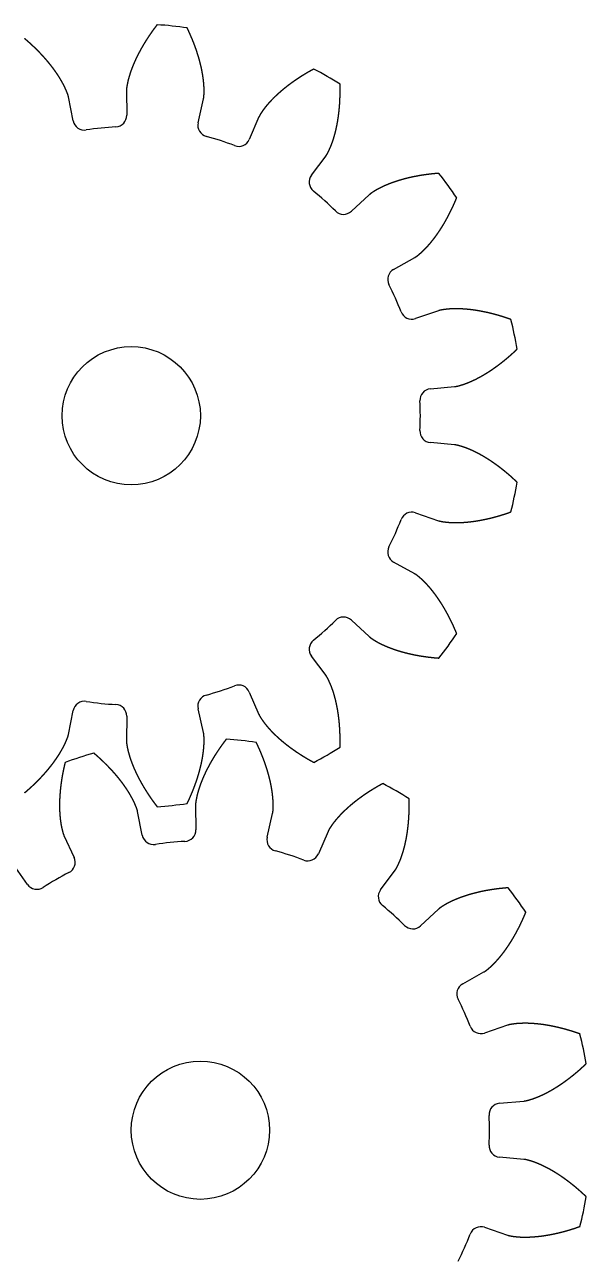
# Model space of a CAD drawing. Header units: inches. Extents: x 0 to 775, y -63 to 305.
# Drawn here: x 86.7 to 111.1, y 73.6 to 127.2 of the extents above; entities that cross this region are included whole.
import ezdxf

# ---------------------------------------------------------------- set-up
doc = ezdxf.new("R2010")
doc.units = ezdxf.units.IN
doc.header["$MEASUREMENT"] = 0

msp = doc.modelspace()

# ---------------------------------------------------------------- linework, layer by layer
at = {"color": 1}
for p, q in [((88.834, 123.062), (88.629, 124.098)), ((91.144, 124.362), (91.159, 123.306)), ((94.256, 122.981), (94.49, 124.011)), ((96.895, 123.229), (96.479, 122.258)), ((99.175, 120.701), (99.808, 121.547)), ((101.687, 119.855), (100.912, 119.137)), ((102.743, 116.618), (103.665, 117.133)), ((104.693, 114.823), (103.693, 114.483)), ((104.341, 111.437), (105.393, 111.533)), ((105.393, 109.004), (104.341, 109.1)), ((103.693, 106.054), (104.693, 105.713)), ((103.665, 103.403), (102.743, 103.918)), ((100.912, 101.399), (101.687, 100.682)), ((99.808, 98.99), (99.175, 99.835)), ((96.479, 98.278), (96.895, 97.308)), ((88.629, 96.439), (88.834, 97.475)), ((91.159, 97.231), (91.144, 96.175)), ((94.49, 96.526), (94.256, 97.556)), ((94.144, 93.362), (94.159, 92.306)), ((91.834, 92.062), (91.629, 93.098)), ((97.256, 91.981), (97.49, 93.011)), ((88.43, 92.058), (88.873, 91.1)), ((99.895, 92.229), (99.479, 91.258)), ((86.849, 89.931), (86.24, 90.794)), ((102.175, 89.701), (102.808, 90.547)), ((104.687, 88.855), (103.912, 88.137)), ((105.743, 85.618), (106.665, 86.133)), ((107.693, 83.823), (106.693, 83.483)), ((107.341, 80.437), (108.393, 80.533)), ((108.393, 78.004), (107.341, 78.1)), ((106.693, 75.054), (107.693, 74.713))]:
    msp.add_line(p, q, dxfattribs=at)
for centre in [(91.354, 110.268), (94.354, 79.268)]:
    msp.add_circle(centre, 3, dxfattribs=at)
for centre, radius, start, end in [((91.354, 110.268), 17, 81.7877, 86.2123), ((91.354, 110.268), 17, 57.7877, 62.2123), ((89.325, 123.159), 0.5, 191.1897, 278.9466), ((90.659, 123.299), 0.5, 273.0534, 0.8103), ((94.743, 122.87), 0.5, 167.1897, 254.9466), ((91.354, 110.268), 12.549, 93.0534, 98.9466), ((91.354, 110.268), 12.549, 69.0534, 74.9466), ((96.019, 122.455), 0.5, 249.0534, 336.8103), ((91.354, 110.268), 17, 33.7877, 38.2123), ((99.576, 120.402), 0.5, 143.1897, 230.9466), ((91.354, 110.268), 12.549, 45.0534, 50.9466), ((100.573, 119.504), 0.5, 225.0534, 312.8103), ((102.987, 116.182), 0.5, 119.1897, 206.9466), ((91.354, 110.268), 12.549, 21.0534, 26.9466), ((103.532, 114.956), 0.5, 201.0534, 288.8103), ((91.354, 110.268), 17, 9.7877, 14.2123), ((104.386, 110.939), 0.5, 95.1897, 182.9466), ((91.354, 110.268), 12.549, 357.0534, 2.9466), ((104.386, 109.598), 0.5, 177.0534, 264.8103), ((91.354, 110.268), 17, 345.7877, 350.2123), ((91.354, 110.268), 12.549, 333.0534, 338.9466), ((103.532, 105.581), 0.5, 71.1897, 158.9466), ((102.987, 104.355), 0.5, 153.0534, 240.8103), ((100.573, 101.033), 0.5, 47.1897, 134.9466), ((91.354, 110.268), 12.549, 309.0534, 314.9466), ((99.576, 100.135), 0.5, 129.0534, 216.8103), ((91.354, 110.268), 17, 321.7877, 326.2123), ((91.354, 110.268), 12.549, 285.0534, 290.9466), ((96.019, 98.082), 0.5, 23.1897, 110.9466), ((89.325, 97.378), 0.5, 81.0534, 168.8103), ((91.354, 110.268), 12.549, 261.0534, 266.9466), ((90.659, 97.238), 0.5, 359.1897, 86.9466), ((94.743, 97.667), 0.5, 105.0534, 192.8103), ((94.354, 79.268), 17, 81.7877, 86.2123), ((94.354, 79.268), 17, 105.7877, 110.2123), ((91.354, 110.268), 17, 297.7877, 302.2123), ((94.354, 79.268), 17, 57.7877, 62.2123), ((91.354, 110.268), 17, 273.7877, 278.2123), ((93.659, 92.299), 0.5, 273.0534, 0.8103), ((92.325, 92.159), 0.5, 191.1897, 278.9466), ((94.354, 79.268), 12.549, 93.0534, 98.9466), ((97.743, 91.87), 0.5, 167.1897, 254.9466), ((94.354, 79.268), 12.549, 69.0534, 74.9466), ((99.019, 91.455), 0.5, 249.0534, 336.8103), ((88.419, 90.89), 0.5, 297.0534, 24.8103), ((94.354, 79.268), 12.549, 117.0534, 122.9466), ((87.257, 90.219), 0.5, 215.1897, 302.9466), ((102.576, 89.402), 0.5, 143.1897, 230.9466), ((94.354, 79.268), 17, 33.7877, 38.2123), ((94.354, 79.268), 12.549, 45.0534, 50.9466), ((103.573, 88.504), 0.5, 225.0534, 312.8103), ((105.987, 85.182), 0.5, 119.1897, 206.9466), ((94.354, 79.268), 12.549, 21.0534, 26.9466), ((106.532, 83.956), 0.5, 201.0534, 288.8103), ((94.354, 79.268), 17, 9.7877, 14.2123), ((107.386, 79.939), 0.5, 95.1897, 182.9466), ((94.354, 79.268), 12.549, 357.0534, 2.9466), ((107.386, 78.598), 0.5, 177.0534, 264.8103), ((94.354, 79.268), 17, 345.7877, 350.2123), ((94.354, 79.268), 12.549, 333.0534, 338.9466), ((106.532, 74.581), 0.5, 71.1897, 158.9466)]:
    msp.add_arc(centre, radius, start, end, dxfattribs=at)
for points in [[(92.477, 127.231), (92.471, 127.224), (92.459, 127.208), (92.441, 127.185), (92.418, 127.154), (92.389, 127.115), (92.36, 127.077), (92.331, 127.038), (92.302, 126.999), (92.274, 126.96), (92.246, 126.92), (92.219, 126.881), (92.191, 126.842), (92.164, 126.803), (92.137, 126.763), (92.111, 126.723), (92.084, 126.684), (92.058, 126.644), (92.032, 126.604), (92.007, 126.564), (91.981, 126.525), (91.956, 126.484), (91.932, 126.444), (91.907, 126.404), (91.883, 126.364), (91.859, 126.324), (91.836, 126.283), (91.812, 126.243), (91.789, 126.202), (91.766, 126.162), (91.744, 126.121), (91.722, 126.08), (91.7, 126.039), (91.679, 125.999), (91.657, 125.958), (91.637, 125.917), (91.616, 125.875), (91.596, 125.834), (91.576, 125.793), (91.556, 125.752), (91.537, 125.711), (91.518, 125.669), (91.499, 125.628), (91.481, 125.586), (91.463, 125.545), (91.446, 125.503), (91.429, 125.461), (91.412, 125.42), (91.395, 125.378), (91.379, 125.336), (91.363, 125.294), (91.348, 125.252), (91.333, 125.21), (91.319, 125.168), (91.305, 125.126), (91.291, 125.084), (91.278, 125.042), (91.265, 125), (91.253, 124.958), (91.241, 124.915), (91.229, 124.873), (91.218, 124.831), (91.208, 124.788), (91.199, 124.746), (91.19, 124.703), (91.181, 124.661), (91.173, 124.618), (91.166, 124.576), (91.158, 124.533), (91.152, 124.491), (91.147, 124.448), (91.145, 124.414), (91.144, 124.388), (91.144, 124.371), (91.144, 124.362)], [(88.629, 124.098), (88.628, 124.106), (88.624, 124.123), (88.618, 124.148), (88.608, 124.181), (88.595, 124.222), (88.58, 124.262), (88.564, 124.302), (88.547, 124.342), (88.531, 124.382), (88.514, 124.422), (88.496, 124.462), (88.478, 124.501), (88.459, 124.541), (88.44, 124.58), (88.42, 124.619), (88.399, 124.658), (88.378, 124.696), (88.357, 124.735), (88.335, 124.773), (88.313, 124.812), (88.291, 124.85), (88.268, 124.888), (88.245, 124.926), (88.221, 124.964), (88.197, 125.002), (88.172, 125.039), (88.148, 125.077), (88.122, 125.114), (88.097, 125.151), (88.071, 125.188), (88.045, 125.225), (88.018, 125.262), (87.992, 125.299), (87.965, 125.335), (87.937, 125.372), (87.909, 125.408), (87.881, 125.444), (87.853, 125.48), (87.824, 125.516), (87.795, 125.552), (87.766, 125.587), (87.737, 125.623), (87.707, 125.658), (87.677, 125.693), (87.646, 125.729), (87.616, 125.764), (87.585, 125.798), (87.553, 125.833), (87.522, 125.868), (87.49, 125.902), (87.458, 125.937), (87.426, 125.971), (87.393, 126.005), (87.361, 126.039), (87.328, 126.073), (87.294, 126.106), (87.261, 126.14), (87.227, 126.173), (87.193, 126.207), (87.159, 126.24), (87.124, 126.273), (87.089, 126.306), (87.054, 126.338), (87.019, 126.371), (86.984, 126.404), (86.948, 126.436), (86.912, 126.468), (86.876, 126.5), (86.839, 126.532), (86.803, 126.564), (86.773, 126.589), (86.751, 126.608), (86.736, 126.621), (86.729, 126.627)], [(94.49, 124.011), (94.492, 124.019), (94.495, 124.036), (94.5, 124.061), (94.505, 124.095), (94.509, 124.138), (94.511, 124.181), (94.513, 124.224), (94.514, 124.267), (94.515, 124.31), (94.516, 124.354), (94.516, 124.397), (94.516, 124.441), (94.515, 124.484), (94.513, 124.528), (94.51, 124.572), (94.507, 124.615), (94.504, 124.659), (94.5, 124.703), (94.496, 124.747), (94.491, 124.791), (94.486, 124.835), (94.481, 124.88), (94.475, 124.924), (94.469, 124.968), (94.462, 125.012), (94.455, 125.056), (94.448, 125.101), (94.44, 125.145), (94.432, 125.189), (94.423, 125.234), (94.414, 125.278), (94.405, 125.322), (94.396, 125.367), (94.386, 125.411), (94.376, 125.456), (94.365, 125.5), (94.354, 125.544), (94.343, 125.589), (94.331, 125.633), (94.319, 125.678), (94.307, 125.722), (94.295, 125.767), (94.282, 125.811), (94.269, 125.856), (94.255, 125.9), (94.241, 125.945), (94.227, 125.989), (94.213, 126.033), (94.198, 126.078), (94.183, 126.122), (94.168, 126.167), (94.152, 126.211), (94.136, 126.255), (94.12, 126.3), (94.104, 126.344), (94.087, 126.388), (94.07, 126.433), (94.053, 126.477), (94.035, 126.521), (94.018, 126.565), (93.999, 126.61), (93.981, 126.654), (93.962, 126.698), (93.943, 126.742), (93.924, 126.786), (93.905, 126.83), (93.885, 126.874), (93.865, 126.918), (93.845, 126.962), (93.824, 127.006), (93.808, 127.041), (93.795, 127.068), (93.787, 127.085), (93.782, 127.094)], [(99.279, 125.308), (99.271, 125.303), (99.254, 125.294), (99.228, 125.28), (99.194, 125.262), (99.151, 125.238), (99.109, 125.214), (99.067, 125.191), (99.025, 125.167), (98.984, 125.142), (98.942, 125.118), (98.901, 125.093), (98.86, 125.069), (98.819, 125.044), (98.778, 125.019), (98.738, 124.993), (98.698, 124.968), (98.658, 124.942), (98.618, 124.916), (98.578, 124.89), (98.539, 124.864), (98.5, 124.838), (98.461, 124.811), (98.422, 124.784), (98.384, 124.757), (98.346, 124.73), (98.308, 124.703), (98.27, 124.675), (98.232, 124.648), (98.195, 124.62), (98.158, 124.592), (98.121, 124.564), (98.085, 124.535), (98.049, 124.507), (98.013, 124.478), (97.977, 124.449), (97.941, 124.42), (97.906, 124.39), (97.871, 124.361), (97.836, 124.331), (97.802, 124.301), (97.768, 124.271), (97.734, 124.241), (97.701, 124.21), (97.667, 124.18), (97.634, 124.149), (97.602, 124.118), (97.569, 124.086), (97.537, 124.055), (97.506, 124.023), (97.474, 123.991), (97.443, 123.959), (97.412, 123.927), (97.382, 123.895), (97.352, 123.862), (97.323, 123.829), (97.293, 123.796), (97.265, 123.762), (97.236, 123.729), (97.208, 123.695), (97.18, 123.661), (97.153, 123.627), (97.127, 123.592), (97.101, 123.557), (97.075, 123.522), (97.05, 123.487), (97.026, 123.451), (97.001, 123.415), (96.977, 123.379), (96.954, 123.343), (96.932, 123.306), (96.916, 123.276), (96.905, 123.253), (96.898, 123.237), (96.895, 123.229)], [(99.808, 121.547), (99.813, 121.554), (99.823, 121.568), (99.838, 121.589), (99.856, 121.618), (99.877, 121.656), (99.897, 121.694), (99.916, 121.732), (99.935, 121.771), (99.953, 121.81), (99.971, 121.85), (99.989, 121.889), (100.007, 121.929), (100.023, 121.97), (100.04, 122.01), (100.055, 122.051), (100.07, 122.093), (100.085, 122.134), (100.099, 122.176), (100.113, 122.218), (100.127, 122.26), (100.141, 122.302), (100.154, 122.344), (100.166, 122.387), (100.179, 122.43), (100.19, 122.473), (100.202, 122.516), (100.213, 122.56), (100.224, 122.604), (100.235, 122.647), (100.245, 122.691), (100.255, 122.736), (100.264, 122.78), (100.274, 122.824), (100.283, 122.869), (100.292, 122.914), (100.3, 122.959), (100.308, 123.004), (100.316, 123.049), (100.323, 123.094), (100.33, 123.14), (100.337, 123.185), (100.344, 123.231), (100.35, 123.277), (100.356, 123.323), (100.362, 123.369), (100.368, 123.415), (100.373, 123.461), (100.378, 123.508), (100.383, 123.554), (100.387, 123.601), (100.391, 123.648), (100.395, 123.695), (100.398, 123.741), (100.402, 123.789), (100.405, 123.836), (100.407, 123.883), (100.41, 123.93), (100.412, 123.978), (100.414, 124.025), (100.416, 124.073), (100.417, 124.121), (100.418, 124.169), (100.419, 124.217), (100.42, 124.265), (100.42, 124.313), (100.421, 124.361), (100.42, 124.409), (100.42, 124.458), (100.419, 124.506), (100.419, 124.554), (100.418, 124.593), (100.417, 124.623), (100.416, 124.642), (100.416, 124.652)], [(104.711, 120.784), (104.702, 120.783), (104.682, 120.782), (104.653, 120.78), (104.614, 120.777), (104.566, 120.772), (104.518, 120.768), (104.47, 120.763), (104.422, 120.758), (104.374, 120.753), (104.326, 120.748), (104.278, 120.742), (104.231, 120.736), (104.183, 120.73), (104.136, 120.724), (104.089, 120.717), (104.042, 120.71), (103.995, 120.703), (103.948, 120.695), (103.901, 120.688), (103.854, 120.68), (103.808, 120.671), (103.762, 120.663), (103.715, 120.654), (103.669, 120.645), (103.623, 120.636), (103.578, 120.627), (103.532, 120.617), (103.486, 120.607), (103.441, 120.597), (103.396, 120.586), (103.351, 120.575), (103.306, 120.564), (103.261, 120.553), (103.216, 120.541), (103.172, 120.529), (103.128, 120.517), (103.084, 120.504), (103.04, 120.492), (102.996, 120.479), (102.952, 120.465), (102.909, 120.452), (102.866, 120.438), (102.823, 120.424), (102.78, 120.409), (102.737, 120.394), (102.695, 120.379), (102.652, 120.364), (102.61, 120.348), (102.568, 120.332), (102.527, 120.316), (102.485, 120.299), (102.444, 120.282), (102.403, 120.265), (102.363, 120.247), (102.322, 120.229), (102.282, 120.21), (102.242, 120.192), (102.202, 120.173), (102.163, 120.153), (102.124, 120.134), (102.085, 120.113), (102.047, 120.092), (102.009, 120.071), (101.971, 120.049), (101.934, 120.027), (101.897, 120.004), (101.86, 119.982), (101.824, 119.959), (101.788, 119.935), (101.753, 119.91), (101.726, 119.889), (101.706, 119.872), (101.694, 119.861), (101.687, 119.855)], [(103.665, 117.133), (103.672, 117.138), (103.687, 117.146), (103.709, 117.16), (103.737, 117.179), (103.772, 117.204), (103.805, 117.231), (103.839, 117.259), (103.872, 117.287), (103.904, 117.315), (103.937, 117.344), (103.969, 117.372), (104.002, 117.402), (104.033, 117.432), (104.065, 117.462), (104.095, 117.494), (104.126, 117.525), (104.156, 117.557), (104.186, 117.589), (104.216, 117.622), (104.246, 117.655), (104.275, 117.688), (104.305, 117.721), (104.334, 117.755), (104.362, 117.789), (104.391, 117.824), (104.419, 117.859), (104.447, 117.894), (104.474, 117.929), (104.502, 117.965), (104.529, 118.001), (104.556, 118.037), (104.583, 118.074), (104.61, 118.111), (104.636, 118.148), (104.662, 118.185), (104.688, 118.223), (104.714, 118.261), (104.739, 118.299), (104.765, 118.337), (104.79, 118.376), (104.814, 118.415), (104.839, 118.454), (104.864, 118.493), (104.888, 118.532), (104.912, 118.572), (104.936, 118.612), (104.959, 118.652), (104.983, 118.693), (105.006, 118.733), (105.029, 118.774), (105.052, 118.815), (105.074, 118.857), (105.096, 118.898), (105.119, 118.94), (105.141, 118.982), (105.162, 119.024), (105.184, 119.066), (105.205, 119.108), (105.226, 119.151), (105.247, 119.194), (105.268, 119.237), (105.289, 119.28), (105.309, 119.324), (105.329, 119.367), (105.349, 119.411), (105.369, 119.455), (105.388, 119.499), (105.408, 119.543), (105.427, 119.588), (105.446, 119.632), (105.461, 119.668), (105.472, 119.695), (105.479, 119.713), (105.483, 119.722)], [(107.834, 114.442), (107.825, 114.445), (107.806, 114.452), (107.779, 114.462), (107.742, 114.475), (107.696, 114.49), (107.65, 114.506), (107.604, 114.521), (107.559, 114.536), (107.513, 114.551), (107.467, 114.566), (107.421, 114.58), (107.375, 114.594), (107.329, 114.607), (107.283, 114.621), (107.238, 114.634), (107.192, 114.647), (107.146, 114.659), (107.1, 114.672), (107.054, 114.684), (107.008, 114.695), (106.963, 114.707), (106.917, 114.718), (106.871, 114.729), (106.825, 114.739), (106.78, 114.749), (106.734, 114.759), (106.688, 114.769), (106.643, 114.778), (106.597, 114.787), (106.551, 114.796), (106.506, 114.805), (106.46, 114.813), (106.415, 114.821), (106.369, 114.828), (106.324, 114.835), (106.278, 114.842), (106.233, 114.849), (106.188, 114.855), (106.142, 114.861), (106.097, 114.866), (106.052, 114.872), (106.007, 114.876), (105.962, 114.881), (105.916, 114.885), (105.871, 114.889), (105.827, 114.892), (105.782, 114.896), (105.737, 114.898), (105.692, 114.901), (105.647, 114.903), (105.603, 114.904), (105.558, 114.906), (105.514, 114.906), (105.47, 114.907), (105.425, 114.907), (105.381, 114.906), (105.337, 114.905), (105.293, 114.904), (105.249, 114.902), (105.205, 114.9), (105.162, 114.897), (105.118, 114.894), (105.075, 114.89), (105.032, 114.885), (104.989, 114.88), (104.946, 114.874), (104.903, 114.869), (104.86, 114.862), (104.818, 114.855), (104.776, 114.847), (104.742, 114.839), (104.718, 114.831), (104.701, 114.826), (104.693, 114.823)], [(105.393, 111.533), (105.401, 111.533), (105.418, 111.535), (105.444, 111.539), (105.478, 111.545), (105.519, 111.554), (105.561, 111.565), (105.603, 111.577), (105.644, 111.589), (105.685, 111.601), (105.727, 111.614), (105.768, 111.627), (105.81, 111.641), (105.851, 111.656), (105.892, 111.671), (105.933, 111.687), (105.973, 111.703), (106.014, 111.72), (106.055, 111.737), (106.095, 111.754), (106.136, 111.772), (106.176, 111.791), (106.216, 111.81), (106.257, 111.829), (106.297, 111.848), (106.337, 111.868), (106.377, 111.889), (106.416, 111.909), (106.456, 111.931), (106.496, 111.952), (106.535, 111.974), (106.575, 111.996), (106.614, 112.018), (106.653, 112.041), (106.693, 112.064), (106.732, 112.088), (106.771, 112.112), (106.81, 112.136), (106.848, 112.16), (106.887, 112.185), (106.926, 112.21), (106.964, 112.235), (107.003, 112.261), (107.041, 112.287), (107.079, 112.313), (107.117, 112.34), (107.155, 112.367), (107.193, 112.394), (107.231, 112.421), (107.269, 112.449), (107.306, 112.477), (107.344, 112.505), (107.381, 112.534), (107.418, 112.562), (107.456, 112.591), (107.493, 112.621), (107.53, 112.65), (107.567, 112.68), (107.603, 112.71), (107.64, 112.741), (107.677, 112.771), (107.713, 112.802), (107.749, 112.833), (107.786, 112.865), (107.822, 112.896), (107.858, 112.928), (107.894, 112.96), (107.929, 112.993), (107.965, 113.025), (108.001, 113.058), (108.036, 113.091), (108.064, 113.118), (108.086, 113.138), (108.1, 113.152), (108.107, 113.158)], [(108.107, 107.378), (108.1, 107.385), (108.086, 107.399), (108.064, 107.419), (108.036, 107.445), (108.001, 107.478), (107.965, 107.511), (107.929, 107.544), (107.894, 107.576), (107.858, 107.608), (107.822, 107.64), (107.786, 107.672), (107.749, 107.703), (107.713, 107.735), (107.677, 107.765), (107.64, 107.796), (107.603, 107.826), (107.567, 107.857), (107.53, 107.886), (107.493, 107.916), (107.456, 107.945), (107.418, 107.974), (107.381, 108.003), (107.344, 108.032), (107.306, 108.06), (107.269, 108.088), (107.231, 108.116), (107.193, 108.143), (107.155, 108.17), (107.117, 108.197), (107.079, 108.223), (107.041, 108.25), (107.003, 108.276), (106.964, 108.301), (106.926, 108.327), (106.887, 108.352), (106.848, 108.376), (106.81, 108.401), (106.771, 108.425), (106.732, 108.449), (106.693, 108.472), (106.653, 108.495), (106.614, 108.518), (106.575, 108.541), (106.535, 108.563), (106.496, 108.585), (106.456, 108.606), (106.416, 108.627), (106.377, 108.648), (106.337, 108.668), (106.297, 108.688), (106.257, 108.708), (106.216, 108.727), (106.176, 108.746), (106.136, 108.764), (106.095, 108.782), (106.055, 108.8), (106.014, 108.817), (105.973, 108.834), (105.933, 108.85), (105.892, 108.866), (105.851, 108.881), (105.81, 108.896), (105.768, 108.91), (105.727, 108.923), (105.685, 108.936), (105.644, 108.948), (105.603, 108.96), (105.561, 108.972), (105.519, 108.983), (105.478, 108.992), (105.444, 108.998), (105.418, 109.002), (105.401, 109.003), (105.393, 109.004)], [(104.693, 105.713), (104.701, 105.711), (104.718, 105.705), (104.742, 105.698), (104.776, 105.69), (104.818, 105.681), (104.86, 105.674), (104.903, 105.668), (104.946, 105.662), (104.989, 105.657), (105.032, 105.652), (105.075, 105.647), (105.118, 105.643), (105.162, 105.639), (105.205, 105.636), (105.249, 105.634), (105.293, 105.633), (105.337, 105.631), (105.381, 105.631), (105.425, 105.63), (105.47, 105.63), (105.514, 105.63), (105.558, 105.631), (105.603, 105.632), (105.647, 105.634), (105.692, 105.636), (105.737, 105.638), (105.782, 105.641), (105.827, 105.644), (105.871, 105.648), (105.916, 105.652), (105.962, 105.656), (106.007, 105.66), (106.052, 105.665), (106.097, 105.67), (106.142, 105.676), (106.188, 105.682), (106.233, 105.688), (106.278, 105.695), (106.324, 105.702), (106.369, 105.709), (106.415, 105.716), (106.46, 105.724), (106.506, 105.732), (106.551, 105.741), (106.597, 105.749), (106.643, 105.758), (106.688, 105.768), (106.734, 105.777), (106.78, 105.787), (106.825, 105.798), (106.871, 105.808), (106.917, 105.819), (106.963, 105.83), (107.008, 105.842), (107.054, 105.853), (107.1, 105.865), (107.146, 105.877), (107.192, 105.89), (107.238, 105.903), (107.283, 105.916), (107.329, 105.929), (107.375, 105.943), (107.421, 105.957), (107.467, 105.971), (107.513, 105.986), (107.559, 106), (107.604, 106.015), (107.65, 106.031), (107.696, 106.046), (107.742, 106.062), (107.779, 106.075), (107.806, 106.085), (107.825, 106.091), (107.834, 106.095)], [(105.483, 100.814), (105.479, 100.823), (105.472, 100.841), (105.461, 100.868), (105.446, 100.904), (105.427, 100.949), (105.408, 100.993), (105.388, 101.038), (105.369, 101.082), (105.349, 101.126), (105.329, 101.17), (105.309, 101.213), (105.289, 101.257), (105.268, 101.3), (105.247, 101.343), (105.226, 101.386), (105.205, 101.428), (105.184, 101.471), (105.162, 101.513), (105.141, 101.555), (105.119, 101.597), (105.096, 101.639), (105.074, 101.68), (105.052, 101.721), (105.029, 101.763), (105.006, 101.803), (104.983, 101.844), (104.959, 101.884), (104.936, 101.925), (104.912, 101.965), (104.888, 102.004), (104.864, 102.044), (104.839, 102.083), (104.814, 102.122), (104.79, 102.161), (104.765, 102.2), (104.739, 102.238), (104.714, 102.276), (104.688, 102.314), (104.662, 102.352), (104.636, 102.389), (104.61, 102.426), (104.583, 102.463), (104.556, 102.499), (104.529, 102.536), (104.502, 102.572), (104.474, 102.607), (104.447, 102.643), (104.419, 102.678), (104.391, 102.713), (104.362, 102.747), (104.334, 102.782), (104.305, 102.815), (104.275, 102.849), (104.246, 102.882), (104.216, 102.915), (104.186, 102.948), (104.156, 102.98), (104.126, 103.012), (104.095, 103.043), (104.065, 103.074), (104.033, 103.105), (104.002, 103.135), (103.969, 103.164), (103.937, 103.193), (103.904, 103.222), (103.872, 103.25), (103.839, 103.278), (103.805, 103.305), (103.772, 103.332), (103.737, 103.358), (103.709, 103.377), (103.687, 103.391), (103.672, 103.399), (103.665, 103.403)], [(101.687, 100.682), (101.694, 100.676), (101.706, 100.664), (101.726, 100.648), (101.753, 100.627), (101.788, 100.602), (101.824, 100.578), (101.86, 100.555), (101.897, 100.532), (101.934, 100.51), (101.971, 100.488), (102.009, 100.466), (102.047, 100.444), (102.085, 100.423), (102.124, 100.403), (102.163, 100.383), (102.202, 100.364), (102.242, 100.345), (102.282, 100.326), (102.322, 100.308), (102.363, 100.29), (102.403, 100.272), (102.444, 100.255), (102.485, 100.238), (102.527, 100.221), (102.568, 100.205), (102.61, 100.189), (102.652, 100.173), (102.695, 100.158), (102.737, 100.142), (102.78, 100.128), (102.823, 100.113), (102.866, 100.099), (102.909, 100.085), (102.952, 100.071), (102.996, 100.058), (103.04, 100.045), (103.084, 100.032), (103.128, 100.02), (103.172, 100.008), (103.216, 99.996), (103.261, 99.984), (103.306, 99.973), (103.351, 99.962), (103.396, 99.951), (103.441, 99.94), (103.486, 99.93), (103.532, 99.92), (103.578, 99.91), (103.623, 99.901), (103.669, 99.891), (103.715, 99.882), (103.762, 99.874), (103.808, 99.865), (103.854, 99.857), (103.901, 99.849), (103.948, 99.841), (103.995, 99.834), (104.042, 99.827), (104.089, 99.82), (104.136, 99.813), (104.183, 99.807), (104.231, 99.801), (104.278, 99.795), (104.326, 99.789), (104.374, 99.784), (104.422, 99.778), (104.47, 99.773), (104.518, 99.769), (104.566, 99.764), (104.614, 99.76), (104.653, 99.757), (104.682, 99.755), (104.702, 99.753), (104.711, 99.753)], [(100.416, 95.885), (100.416, 95.895), (100.417, 95.914), (100.418, 95.943), (100.419, 95.982), (100.419, 96.031), (100.42, 96.079), (100.42, 96.128), (100.421, 96.176), (100.42, 96.224), (100.42, 96.272), (100.419, 96.32), (100.418, 96.368), (100.417, 96.416), (100.416, 96.464), (100.414, 96.511), (100.412, 96.559), (100.41, 96.606), (100.407, 96.654), (100.405, 96.701), (100.402, 96.748), (100.398, 96.795), (100.395, 96.842), (100.391, 96.889), (100.387, 96.936), (100.383, 96.983), (100.378, 97.029), (100.373, 97.076), (100.368, 97.122), (100.362, 97.168), (100.356, 97.214), (100.35, 97.26), (100.344, 97.306), (100.337, 97.352), (100.33, 97.397), (100.323, 97.443), (100.316, 97.488), (100.308, 97.533), (100.3, 97.578), (100.292, 97.623), (100.283, 97.668), (100.274, 97.712), (100.264, 97.757), (100.255, 97.801), (100.245, 97.845), (100.235, 97.889), (100.224, 97.933), (100.213, 97.977), (100.202, 98.02), (100.19, 98.064), (100.179, 98.107), (100.166, 98.15), (100.154, 98.192), (100.141, 98.235), (100.127, 98.277), (100.113, 98.319), (100.099, 98.361), (100.085, 98.403), (100.07, 98.444), (100.055, 98.485), (100.04, 98.526), (100.023, 98.567), (100.007, 98.607), (99.989, 98.647), (99.971, 98.687), (99.953, 98.726), (99.935, 98.765), (99.916, 98.804), (99.897, 98.843), (99.877, 98.881), (99.856, 98.919), (99.838, 98.948), (99.823, 98.969), (99.813, 98.983), (99.808, 98.99)], [(96.895, 97.308), (96.898, 97.3), (96.905, 97.284), (96.916, 97.261), (96.932, 97.23), (96.954, 97.194), (96.977, 97.157), (97.001, 97.122), (97.026, 97.086), (97.05, 97.05), (97.075, 97.015), (97.101, 96.98), (97.127, 96.945), (97.153, 96.91), (97.18, 96.876), (97.208, 96.842), (97.236, 96.808), (97.265, 96.774), (97.293, 96.741), (97.323, 96.708), (97.352, 96.675), (97.382, 96.642), (97.412, 96.61), (97.443, 96.577), (97.474, 96.545), (97.506, 96.513), (97.537, 96.482), (97.569, 96.45), (97.602, 96.419), (97.634, 96.388), (97.667, 96.357), (97.701, 96.326), (97.734, 96.296), (97.768, 96.266), (97.802, 96.236), (97.836, 96.206), (97.871, 96.176), (97.906, 96.146), (97.941, 96.117), (97.977, 96.088), (98.013, 96.059), (98.049, 96.03), (98.085, 96.002), (98.121, 95.973), (98.158, 95.945), (98.195, 95.917), (98.232, 95.889), (98.27, 95.861), (98.308, 95.834), (98.346, 95.807), (98.384, 95.779), (98.422, 95.753), (98.461, 95.726), (98.5, 95.699), (98.539, 95.673), (98.578, 95.647), (98.618, 95.621), (98.658, 95.595), (98.698, 95.569), (98.738, 95.544), (98.778, 95.518), (98.819, 95.493), (98.86, 95.468), (98.901, 95.443), (98.942, 95.419), (98.984, 95.394), (99.025, 95.37), (99.067, 95.346), (99.109, 95.322), (99.151, 95.299), (99.194, 95.275), (99.228, 95.257), (99.254, 95.243), (99.271, 95.233), (99.279, 95.229)], [(86.729, 93.91), (86.736, 93.916), (86.751, 93.929), (86.773, 93.948), (86.803, 93.973), (86.839, 94.005), (86.876, 94.037), (86.912, 94.069), (86.948, 94.101), (86.984, 94.133), (87.019, 94.166), (87.054, 94.198), (87.089, 94.231), (87.124, 94.264), (87.159, 94.297), (87.193, 94.33), (87.227, 94.363), (87.261, 94.397), (87.294, 94.43), (87.328, 94.464), (87.361, 94.498), (87.393, 94.532), (87.426, 94.566), (87.458, 94.6), (87.49, 94.635), (87.522, 94.669), (87.553, 94.704), (87.585, 94.738), (87.616, 94.773), (87.646, 94.808), (87.677, 94.843), (87.707, 94.879), (87.737, 94.914), (87.766, 94.949), (87.795, 94.985), (87.824, 95.021), (87.853, 95.057), (87.881, 95.093), (87.909, 95.129), (87.937, 95.165), (87.965, 95.202), (87.992, 95.238), (88.018, 95.275), (88.045, 95.312), (88.071, 95.349), (88.097, 95.386), (88.122, 95.423), (88.148, 95.46), (88.172, 95.498), (88.197, 95.535), (88.221, 95.573), (88.245, 95.611), (88.268, 95.649), (88.291, 95.687), (88.313, 95.725), (88.335, 95.763), (88.357, 95.802), (88.378, 95.84), (88.399, 95.879), (88.42, 95.918), (88.44, 95.957), (88.459, 95.996), (88.478, 96.036), (88.496, 96.075), (88.514, 96.115), (88.531, 96.155), (88.547, 96.195), (88.564, 96.235), (88.58, 96.275), (88.595, 96.315), (88.608, 96.356), (88.618, 96.389), (88.624, 96.414), (88.628, 96.43), (88.629, 96.439)], [(91.144, 96.175), (91.144, 96.166), (91.144, 96.149), (91.145, 96.123), (91.147, 96.089), (91.152, 96.046), (91.158, 96.004), (91.166, 95.961), (91.173, 95.919), (91.181, 95.876), (91.19, 95.834), (91.199, 95.791), (91.208, 95.749), (91.218, 95.706), (91.229, 95.664), (91.241, 95.621), (91.253, 95.579), (91.265, 95.537), (91.278, 95.495), (91.291, 95.453), (91.305, 95.41), (91.319, 95.368), (91.333, 95.326), (91.348, 95.284), (91.363, 95.242), (91.379, 95.201), (91.395, 95.159), (91.412, 95.117), (91.429, 95.075), (91.446, 95.034), (91.463, 94.992), (91.481, 94.95), (91.499, 94.909), (91.518, 94.868), (91.537, 94.826), (91.556, 94.785), (91.576, 94.744), (91.596, 94.702), (91.616, 94.661), (91.637, 94.62), (91.657, 94.579), (91.679, 94.538), (91.7, 94.497), (91.722, 94.457), (91.744, 94.416), (91.766, 94.375), (91.789, 94.335), (91.812, 94.294), (91.836, 94.254), (91.859, 94.213), (91.883, 94.173), (91.907, 94.133), (91.932, 94.092), (91.956, 94.052), (91.981, 94.012), (92.007, 93.972), (92.032, 93.932), (92.058, 93.893), (92.084, 93.853), (92.111, 93.813), (92.137, 93.774), (92.164, 93.734), (92.191, 93.695), (92.219, 93.656), (92.246, 93.616), (92.274, 93.577), (92.302, 93.538), (92.331, 93.499), (92.36, 93.46), (92.389, 93.421), (92.418, 93.383), (92.441, 93.352), (92.459, 93.329), (92.471, 93.313), (92.477, 93.306)], [(93.782, 93.443), (93.787, 93.451), (93.795, 93.469), (93.808, 93.495), (93.824, 93.53), (93.845, 93.574), (93.865, 93.618), (93.885, 93.662), (93.905, 93.706), (93.924, 93.751), (93.943, 93.795), (93.962, 93.839), (93.981, 93.883), (93.999, 93.927), (94.018, 93.971), (94.035, 94.016), (94.053, 94.06), (94.07, 94.104), (94.087, 94.148), (94.104, 94.193), (94.12, 94.237), (94.136, 94.281), (94.152, 94.326), (94.168, 94.37), (94.183, 94.415), (94.198, 94.459), (94.213, 94.503), (94.227, 94.548), (94.241, 94.592), (94.255, 94.637), (94.269, 94.681), (94.282, 94.726), (94.295, 94.77), (94.307, 94.814), (94.319, 94.859), (94.331, 94.903), (94.343, 94.948), (94.354, 94.992), (94.365, 95.037), (94.376, 95.081), (94.386, 95.126), (94.396, 95.17), (94.405, 95.214), (94.414, 95.259), (94.423, 95.303), (94.432, 95.347), (94.44, 95.392), (94.448, 95.436), (94.455, 95.48), (94.462, 95.525), (94.469, 95.569), (94.475, 95.613), (94.481, 95.657), (94.486, 95.701), (94.491, 95.745), (94.496, 95.789), (94.5, 95.833), (94.504, 95.877), (94.507, 95.921), (94.51, 95.965), (94.513, 96.009), (94.515, 96.053), (94.516, 96.096), (94.516, 96.14), (94.516, 96.183), (94.515, 96.227), (94.514, 96.27), (94.513, 96.313), (94.511, 96.356), (94.509, 96.399), (94.505, 96.442), (94.5, 96.476), (94.495, 96.501), (94.492, 96.518), (94.49, 96.526)], [(95.477, 96.231), (95.471, 96.224), (95.459, 96.208), (95.441, 96.185), (95.418, 96.154), (95.389, 96.115), (95.36, 96.077), (95.331, 96.038), (95.302, 95.999), (95.274, 95.96), (95.246, 95.92), (95.219, 95.881), (95.191, 95.842), (95.164, 95.803), (95.137, 95.763), (95.111, 95.723), (95.084, 95.684), (95.058, 95.644), (95.032, 95.604), (95.007, 95.564), (94.981, 95.525), (94.956, 95.484), (94.932, 95.444), (94.907, 95.404), (94.883, 95.364), (94.859, 95.324), (94.836, 95.283), (94.812, 95.243), (94.789, 95.202), (94.766, 95.162), (94.744, 95.121), (94.722, 95.08), (94.7, 95.039), (94.679, 94.999), (94.657, 94.958), (94.637, 94.917), (94.616, 94.875), (94.596, 94.834), (94.576, 94.793), (94.556, 94.752), (94.537, 94.711), (94.518, 94.669), (94.499, 94.628), (94.481, 94.586), (94.463, 94.545), (94.446, 94.503), (94.429, 94.461), (94.412, 94.42), (94.395, 94.378), (94.379, 94.336), (94.363, 94.294), (94.348, 94.252), (94.333, 94.21), (94.319, 94.168), (94.305, 94.126), (94.291, 94.084), (94.278, 94.042), (94.265, 94), (94.253, 93.958), (94.241, 93.915), (94.229, 93.873), (94.218, 93.831), (94.208, 93.788), (94.199, 93.746), (94.19, 93.703), (94.181, 93.661), (94.173, 93.618), (94.166, 93.576), (94.158, 93.533), (94.152, 93.491), (94.147, 93.448), (94.145, 93.414), (94.144, 93.388), (94.144, 93.371), (94.144, 93.362)], [(97.49, 93.011), (97.492, 93.019), (97.495, 93.036), (97.5, 93.061), (97.505, 93.095), (97.509, 93.138), (97.511, 93.181), (97.513, 93.224), (97.514, 93.267), (97.515, 93.31), (97.516, 93.354), (97.516, 93.397), (97.516, 93.441), (97.515, 93.484), (97.513, 93.528), (97.51, 93.572), (97.507, 93.615), (97.504, 93.659), (97.5, 93.703), (97.496, 93.747), (97.491, 93.791), (97.486, 93.835), (97.481, 93.88), (97.475, 93.924), (97.469, 93.968), (97.462, 94.012), (97.455, 94.056), (97.448, 94.101), (97.44, 94.145), (97.432, 94.189), (97.423, 94.234), (97.414, 94.278), (97.405, 94.322), (97.396, 94.367), (97.386, 94.411), (97.376, 94.456), (97.365, 94.5), (97.354, 94.544), (97.343, 94.589), (97.331, 94.633), (97.319, 94.678), (97.307, 94.722), (97.295, 94.767), (97.282, 94.811), (97.269, 94.856), (97.255, 94.9), (97.241, 94.945), (97.227, 94.989), (97.213, 95.033), (97.198, 95.078), (97.183, 95.122), (97.168, 95.167), (97.152, 95.211), (97.136, 95.255), (97.12, 95.3), (97.104, 95.344), (97.087, 95.388), (97.07, 95.433), (97.053, 95.477), (97.035, 95.521), (97.018, 95.565), (96.999, 95.61), (96.981, 95.654), (96.962, 95.698), (96.943, 95.742), (96.924, 95.786), (96.905, 95.83), (96.885, 95.874), (96.865, 95.918), (96.845, 95.962), (96.824, 96.006), (96.808, 96.041), (96.795, 96.068), (96.787, 96.085), (96.782, 96.094)], [(91.629, 93.098), (91.628, 93.106), (91.624, 93.123), (91.618, 93.148), (91.608, 93.181), (91.595, 93.222), (91.58, 93.262), (91.564, 93.302), (91.547, 93.342), (91.531, 93.382), (91.514, 93.422), (91.496, 93.462), (91.478, 93.501), (91.459, 93.541), (91.44, 93.58), (91.42, 93.619), (91.399, 93.658), (91.378, 93.696), (91.357, 93.735), (91.335, 93.773), (91.313, 93.812), (91.291, 93.85), (91.268, 93.888), (91.245, 93.926), (91.221, 93.964), (91.197, 94.002), (91.172, 94.039), (91.148, 94.077), (91.122, 94.114), (91.097, 94.151), (91.071, 94.188), (91.045, 94.225), (91.018, 94.262), (90.992, 94.299), (90.965, 94.335), (90.937, 94.372), (90.909, 94.408), (90.881, 94.444), (90.853, 94.48), (90.824, 94.516), (90.795, 94.552), (90.766, 94.587), (90.737, 94.623), (90.707, 94.658), (90.677, 94.693), (90.646, 94.729), (90.616, 94.764), (90.585, 94.798), (90.553, 94.833), (90.522, 94.868), (90.49, 94.902), (90.458, 94.937), (90.426, 94.971), (90.393, 95.005), (90.361, 95.039), (90.328, 95.073), (90.294, 95.106), (90.261, 95.14), (90.227, 95.173), (90.193, 95.207), (90.159, 95.24), (90.124, 95.273), (90.089, 95.306), (90.054, 95.338), (90.019, 95.371), (89.984, 95.404), (89.948, 95.436), (89.912, 95.468), (89.876, 95.5), (89.839, 95.532), (89.803, 95.564), (89.773, 95.589), (89.751, 95.608), (89.736, 95.621), (89.729, 95.627)], [(88.481, 95.221), (88.478, 95.212), (88.474, 95.193), (88.467, 95.165), (88.458, 95.127), (88.447, 95.08), (88.436, 95.032), (88.426, 94.985), (88.416, 94.938), (88.406, 94.891), (88.396, 94.844), (88.387, 94.797), (88.378, 94.75), (88.369, 94.703), (88.36, 94.656), (88.352, 94.609), (88.344, 94.562), (88.337, 94.515), (88.329, 94.468), (88.322, 94.421), (88.315, 94.374), (88.309, 94.327), (88.302, 94.281), (88.296, 94.234), (88.291, 94.188), (88.285, 94.141), (88.28, 94.094), (88.275, 94.048), (88.271, 94.002), (88.266, 93.955), (88.263, 93.909), (88.259, 93.863), (88.256, 93.817), (88.253, 93.771), (88.25, 93.725), (88.247, 93.679), (88.245, 93.633), (88.244, 93.587), (88.242, 93.541), (88.241, 93.495), (88.24, 93.45), (88.24, 93.404), (88.24, 93.359), (88.24, 93.314), (88.24, 93.268), (88.241, 93.223), (88.243, 93.178), (88.244, 93.133), (88.246, 93.088), (88.248, 93.044), (88.251, 92.999), (88.254, 92.954), (88.258, 92.91), (88.261, 92.866), (88.266, 92.822), (88.27, 92.778), (88.276, 92.734), (88.281, 92.69), (88.287, 92.646), (88.293, 92.603), (88.3, 92.56), (88.307, 92.516), (88.315, 92.474), (88.324, 92.431), (88.333, 92.388), (88.343, 92.346), (88.352, 92.304), (88.363, 92.262), (88.373, 92.22), (88.385, 92.179), (88.398, 92.138), (88.409, 92.106), (88.419, 92.082), (88.426, 92.066), (88.43, 92.058)], [(102.279, 94.308), (102.271, 94.303), (102.254, 94.294), (102.228, 94.28), (102.194, 94.262), (102.151, 94.238), (102.109, 94.214), (102.067, 94.191), (102.025, 94.167), (101.984, 94.142), (101.942, 94.118), (101.901, 94.093), (101.86, 94.069), (101.819, 94.044), (101.778, 94.019), (101.738, 93.993), (101.698, 93.968), (101.658, 93.942), (101.618, 93.916), (101.578, 93.89), (101.539, 93.864), (101.5, 93.838), (101.461, 93.811), (101.422, 93.784), (101.384, 93.757), (101.346, 93.73), (101.308, 93.703), (101.27, 93.675), (101.232, 93.648), (101.195, 93.62), (101.158, 93.592), (101.121, 93.564), (101.085, 93.535), (101.049, 93.507), (101.013, 93.478), (100.977, 93.449), (100.941, 93.42), (100.906, 93.39), (100.871, 93.361), (100.836, 93.331), (100.802, 93.301), (100.768, 93.271), (100.734, 93.241), (100.701, 93.21), (100.667, 93.18), (100.634, 93.149), (100.602, 93.118), (100.569, 93.086), (100.537, 93.055), (100.506, 93.023), (100.474, 92.991), (100.443, 92.959), (100.412, 92.927), (100.382, 92.895), (100.352, 92.862), (100.323, 92.829), (100.293, 92.796), (100.265, 92.762), (100.236, 92.729), (100.208, 92.695), (100.18, 92.661), (100.153, 92.627), (100.127, 92.592), (100.101, 92.557), (100.075, 92.522), (100.05, 92.487), (100.026, 92.451), (100.001, 92.415), (99.977, 92.379), (99.954, 92.343), (99.932, 92.306), (99.916, 92.276), (99.905, 92.253), (99.898, 92.237), (99.895, 92.229)], [(102.808, 90.547), (102.813, 90.554), (102.823, 90.568), (102.838, 90.589), (102.856, 90.618), (102.877, 90.656), (102.897, 90.694), (102.916, 90.732), (102.935, 90.771), (102.953, 90.81), (102.971, 90.85), (102.989, 90.889), (103.007, 90.929), (103.023, 90.97), (103.04, 91.01), (103.055, 91.051), (103.07, 91.093), (103.085, 91.134), (103.099, 91.176), (103.113, 91.218), (103.127, 91.26), (103.141, 91.302), (103.154, 91.344), (103.166, 91.387), (103.179, 91.43), (103.19, 91.473), (103.202, 91.516), (103.213, 91.56), (103.224, 91.604), (103.235, 91.647), (103.245, 91.691), (103.255, 91.736), (103.264, 91.78), (103.274, 91.824), (103.283, 91.869), (103.292, 91.914), (103.3, 91.959), (103.308, 92.004), (103.316, 92.049), (103.323, 92.094), (103.33, 92.14), (103.337, 92.185), (103.344, 92.231), (103.35, 92.277), (103.356, 92.323), (103.362, 92.369), (103.368, 92.415), (103.373, 92.461), (103.378, 92.508), (103.383, 92.554), (103.387, 92.601), (103.391, 92.648), (103.395, 92.695), (103.398, 92.741), (103.402, 92.789), (103.405, 92.836), (103.407, 92.883), (103.41, 92.93), (103.412, 92.978), (103.414, 93.025), (103.416, 93.073), (103.417, 93.121), (103.418, 93.169), (103.419, 93.217), (103.42, 93.265), (103.42, 93.313), (103.421, 93.361), (103.42, 93.409), (103.42, 93.458), (103.419, 93.506), (103.419, 93.554), (103.418, 93.593), (103.417, 93.623), (103.416, 93.642), (103.416, 93.652)], [(107.711, 89.784), (107.702, 89.783), (107.682, 89.782), (107.653, 89.78), (107.614, 89.777), (107.566, 89.772), (107.518, 89.768), (107.47, 89.763), (107.422, 89.758), (107.374, 89.753), (107.326, 89.748), (107.278, 89.742), (107.231, 89.736), (107.183, 89.73), (107.136, 89.724), (107.089, 89.717), (107.042, 89.71), (106.995, 89.703), (106.948, 89.695), (106.901, 89.688), (106.854, 89.68), (106.808, 89.671), (106.762, 89.663), (106.715, 89.654), (106.669, 89.645), (106.623, 89.636), (106.578, 89.627), (106.532, 89.617), (106.486, 89.607), (106.441, 89.597), (106.396, 89.586), (106.351, 89.575), (106.306, 89.564), (106.261, 89.553), (106.216, 89.541), (106.172, 89.529), (106.128, 89.517), (106.084, 89.504), (106.04, 89.492), (105.996, 89.479), (105.952, 89.465), (105.909, 89.452), (105.866, 89.438), (105.823, 89.424), (105.78, 89.409), (105.737, 89.394), (105.695, 89.379), (105.652, 89.364), (105.61, 89.348), (105.568, 89.332), (105.527, 89.316), (105.485, 89.299), (105.444, 89.282), (105.403, 89.265), (105.363, 89.247), (105.322, 89.229), (105.282, 89.21), (105.242, 89.192), (105.202, 89.173), (105.163, 89.153), (105.124, 89.134), (105.085, 89.113), (105.047, 89.092), (105.009, 89.071), (104.971, 89.049), (104.934, 89.027), (104.897, 89.004), (104.86, 88.982), (104.824, 88.959), (104.788, 88.935), (104.753, 88.91), (104.726, 88.889), (104.706, 88.872), (104.694, 88.861), (104.687, 88.855)], [(106.665, 86.133), (106.672, 86.138), (106.687, 86.146), (106.709, 86.16), (106.737, 86.179), (106.772, 86.204), (106.805, 86.231), (106.839, 86.259), (106.872, 86.287), (106.904, 86.315), (106.937, 86.344), (106.969, 86.372), (107.002, 86.402), (107.033, 86.432), (107.065, 86.462), (107.095, 86.494), (107.126, 86.525), (107.156, 86.557), (107.186, 86.589), (107.216, 86.622), (107.246, 86.655), (107.275, 86.688), (107.305, 86.721), (107.334, 86.755), (107.362, 86.789), (107.391, 86.824), (107.419, 86.859), (107.447, 86.894), (107.474, 86.929), (107.502, 86.965), (107.529, 87.001), (107.556, 87.037), (107.583, 87.074), (107.61, 87.111), (107.636, 87.148), (107.662, 87.185), (107.688, 87.223), (107.714, 87.261), (107.739, 87.299), (107.765, 87.337), (107.79, 87.376), (107.814, 87.415), (107.839, 87.454), (107.864, 87.493), (107.888, 87.532), (107.912, 87.572), (107.936, 87.612), (107.959, 87.652), (107.983, 87.693), (108.006, 87.733), (108.029, 87.774), (108.052, 87.815), (108.074, 87.857), (108.096, 87.898), (108.119, 87.94), (108.141, 87.982), (108.162, 88.024), (108.184, 88.066), (108.205, 88.108), (108.226, 88.151), (108.247, 88.194), (108.268, 88.237), (108.289, 88.28), (108.309, 88.324), (108.329, 88.367), (108.349, 88.411), (108.369, 88.455), (108.388, 88.499), (108.408, 88.543), (108.427, 88.588), (108.446, 88.632), (108.461, 88.668), (108.472, 88.695), (108.479, 88.713), (108.483, 88.722)], [(110.834, 83.442), (110.825, 83.445), (110.806, 83.452), (110.779, 83.462), (110.742, 83.475), (110.696, 83.49), (110.65, 83.506), (110.604, 83.521), (110.559, 83.536), (110.513, 83.551), (110.467, 83.566), (110.421, 83.58), (110.375, 83.594), (110.329, 83.607), (110.283, 83.621), (110.238, 83.634), (110.192, 83.647), (110.146, 83.659), (110.1, 83.672), (110.054, 83.684), (110.008, 83.695), (109.963, 83.707), (109.917, 83.718), (109.871, 83.729), (109.825, 83.739), (109.78, 83.749), (109.734, 83.759), (109.688, 83.769), (109.643, 83.778), (109.597, 83.787), (109.551, 83.796), (109.506, 83.805), (109.46, 83.813), (109.415, 83.821), (109.369, 83.828), (109.324, 83.835), (109.278, 83.842), (109.233, 83.849), (109.188, 83.855), (109.142, 83.861), (109.097, 83.866), (109.052, 83.872), (109.007, 83.876), (108.962, 83.881), (108.916, 83.885), (108.871, 83.889), (108.827, 83.892), (108.782, 83.896), (108.737, 83.898), (108.692, 83.901), (108.647, 83.903), (108.603, 83.904), (108.558, 83.906), (108.514, 83.906), (108.47, 83.907), (108.425, 83.907), (108.381, 83.906), (108.337, 83.905), (108.293, 83.904), (108.249, 83.902), (108.205, 83.9), (108.162, 83.897), (108.118, 83.894), (108.075, 83.89), (108.032, 83.885), (107.989, 83.88), (107.946, 83.874), (107.903, 83.869), (107.86, 83.862), (107.818, 83.855), (107.776, 83.847), (107.742, 83.839), (107.718, 83.831), (107.701, 83.826), (107.693, 83.823)], [(108.393, 80.533), (108.401, 80.533), (108.418, 80.535), (108.444, 80.539), (108.478, 80.545), (108.519, 80.554), (108.561, 80.565), (108.603, 80.577), (108.644, 80.589), (108.685, 80.601), (108.727, 80.614), (108.768, 80.627), (108.81, 80.641), (108.851, 80.656), (108.892, 80.671), (108.933, 80.687), (108.973, 80.703), (109.014, 80.72), (109.055, 80.737), (109.095, 80.754), (109.136, 80.772), (109.176, 80.791), (109.216, 80.81), (109.257, 80.829), (109.297, 80.848), (109.337, 80.868), (109.377, 80.889), (109.416, 80.909), (109.456, 80.931), (109.496, 80.952), (109.535, 80.974), (109.575, 80.996), (109.614, 81.018), (109.653, 81.041), (109.693, 81.064), (109.732, 81.088), (109.771, 81.112), (109.81, 81.136), (109.848, 81.16), (109.887, 81.185), (109.926, 81.21), (109.964, 81.235), (110.003, 81.261), (110.041, 81.287), (110.079, 81.313), (110.117, 81.34), (110.155, 81.367), (110.193, 81.394), (110.231, 81.421), (110.269, 81.449), (110.306, 81.477), (110.344, 81.505), (110.381, 81.534), (110.418, 81.562), (110.456, 81.591), (110.493, 81.621), (110.53, 81.65), (110.567, 81.68), (110.603, 81.71), (110.64, 81.741), (110.677, 81.771), (110.713, 81.802), (110.749, 81.833), (110.786, 81.865), (110.822, 81.896), (110.858, 81.928), (110.894, 81.96), (110.929, 81.993), (110.965, 82.025), (111.001, 82.058), (111.036, 82.091), (111.064, 82.118), (111.086, 82.138), (111.1, 82.152), (111.107, 82.158)], [(111.107, 76.378), (111.1, 76.385), (111.086, 76.399), (111.064, 76.419), (111.036, 76.445), (111.001, 76.478), (110.965, 76.511), (110.929, 76.544), (110.894, 76.576), (110.858, 76.608), (110.822, 76.64), (110.786, 76.672), (110.749, 76.703), (110.713, 76.735), (110.677, 76.765), (110.64, 76.796), (110.603, 76.826), (110.567, 76.857), (110.53, 76.886), (110.493, 76.916), (110.456, 76.945), (110.418, 76.974), (110.381, 77.003), (110.344, 77.032), (110.306, 77.06), (110.269, 77.088), (110.231, 77.116), (110.193, 77.143), (110.155, 77.17), (110.117, 77.197), (110.079, 77.223), (110.041, 77.25), (110.003, 77.276), (109.964, 77.301), (109.926, 77.327), (109.887, 77.352), (109.848, 77.376), (109.81, 77.401), (109.771, 77.425), (109.732, 77.449), (109.693, 77.472), (109.653, 77.495), (109.614, 77.518), (109.575, 77.541), (109.535, 77.563), (109.496, 77.585), (109.456, 77.606), (109.416, 77.627), (109.377, 77.648), (109.337, 77.668), (109.297, 77.688), (109.257, 77.708), (109.216, 77.727), (109.176, 77.746), (109.136, 77.764), (109.095, 77.782), (109.055, 77.8), (109.014, 77.817), (108.973, 77.834), (108.933, 77.85), (108.892, 77.866), (108.851, 77.881), (108.81, 77.896), (108.768, 77.91), (108.727, 77.923), (108.685, 77.936), (108.644, 77.948), (108.603, 77.96), (108.561, 77.972), (108.519, 77.983), (108.478, 77.992), (108.444, 77.998), (108.418, 78.002), (108.401, 78.003), (108.393, 78.004)], [(107.693, 74.713), (107.701, 74.711), (107.718, 74.705), (107.742, 74.698), (107.776, 74.69), (107.818, 74.681), (107.86, 74.674), (107.903, 74.668), (107.946, 74.662), (107.989, 74.657), (108.032, 74.652), (108.075, 74.647), (108.118, 74.643), (108.162, 74.639), (108.205, 74.636), (108.249, 74.634), (108.293, 74.633), (108.337, 74.631), (108.381, 74.631), (108.425, 74.63), (108.47, 74.63), (108.514, 74.63), (108.558, 74.631), (108.603, 74.632), (108.647, 74.634), (108.692, 74.636), (108.737, 74.638), (108.782, 74.641), (108.827, 74.644), (108.871, 74.648), (108.916, 74.652), (108.962, 74.656), (109.007, 74.66), (109.052, 74.665), (109.097, 74.67), (109.142, 74.676), (109.188, 74.682), (109.233, 74.688), (109.278, 74.695), (109.324, 74.702), (109.369, 74.709), (109.415, 74.716), (109.46, 74.724), (109.506, 74.732), (109.551, 74.741), (109.597, 74.749), (109.643, 74.758), (109.688, 74.768), (109.734, 74.777), (109.78, 74.787), (109.825, 74.798), (109.871, 74.808), (109.917, 74.819), (109.963, 74.83), (110.008, 74.842), (110.054, 74.853), (110.1, 74.865), (110.146, 74.877), (110.192, 74.89), (110.238, 74.903), (110.283, 74.916), (110.329, 74.929), (110.375, 74.943), (110.421, 74.957), (110.467, 74.971), (110.513, 74.986), (110.559, 75), (110.604, 75.015), (110.65, 75.031), (110.696, 75.046), (110.742, 75.062), (110.779, 75.075), (110.806, 75.085), (110.825, 75.091), (110.834, 75.095)]]:
    msp.add_open_spline(points, degree=5, dxfattribs=at)

doc.saveas('drawing.dxf')
